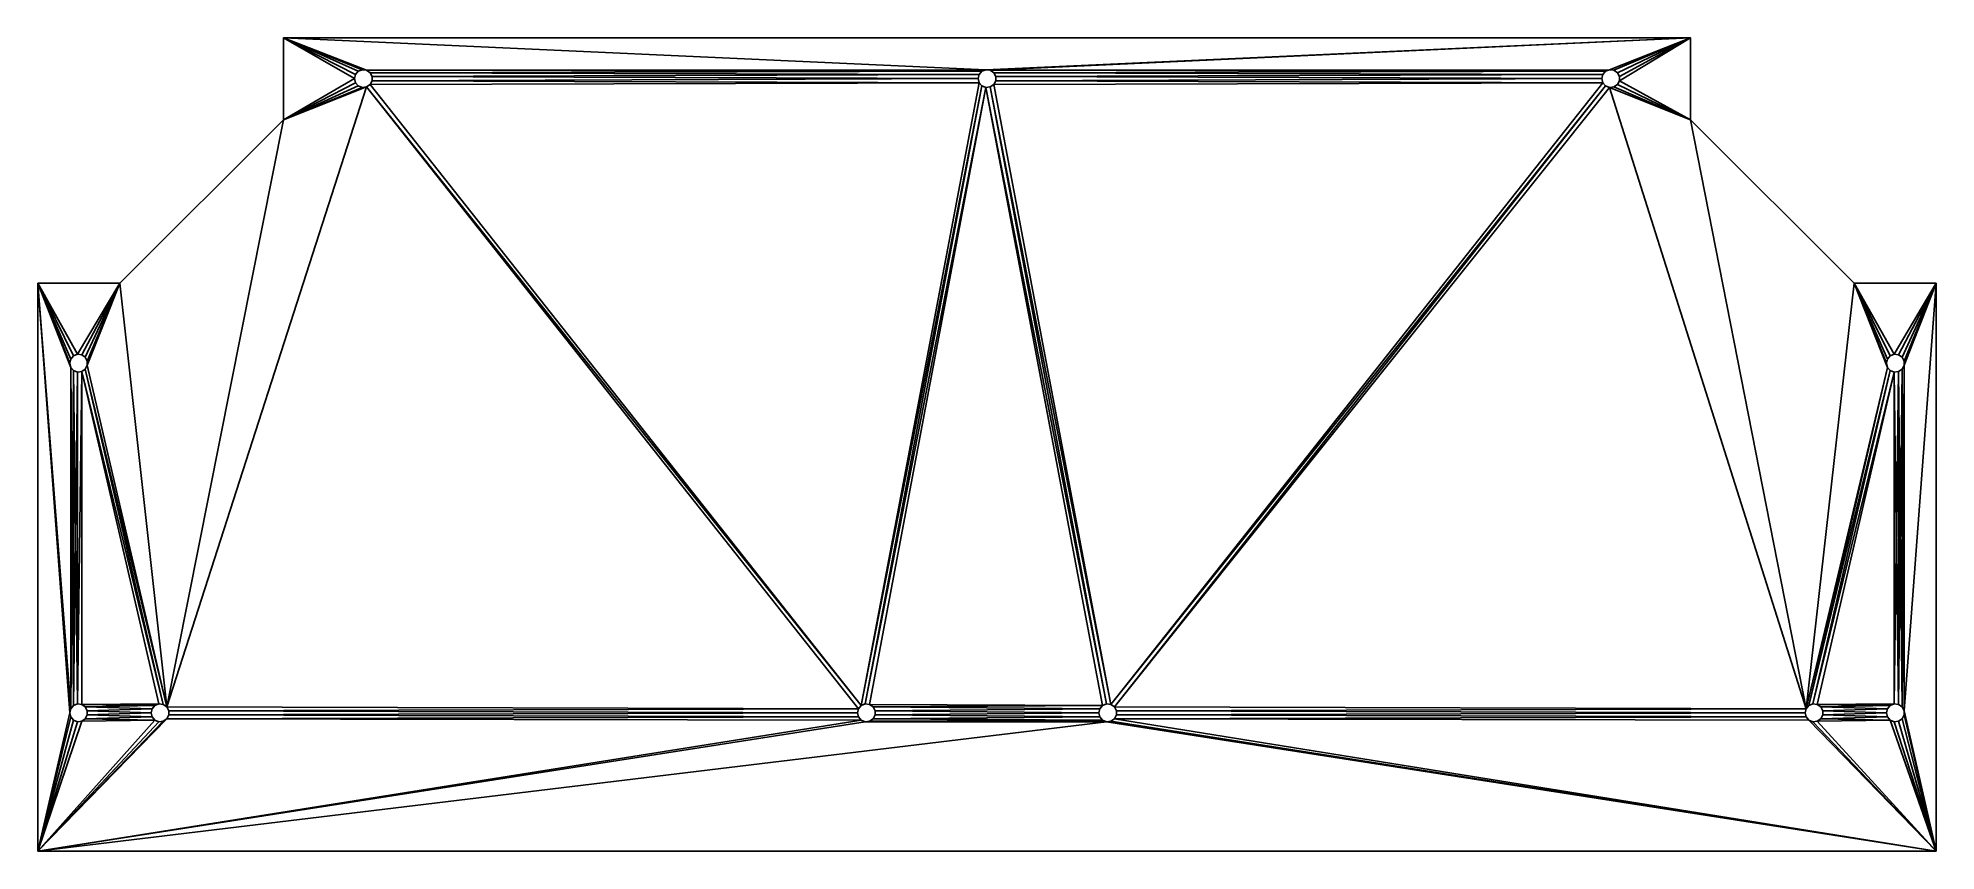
# Model space of a CAD drawing. Extents: x -350 to 350, y -150 to 150.
import ezdxf

# ---------------------------------------------------------------- set-up
doc = ezdxf.new("R2010")
doc.units = 0
doc.layers.get('0').update_dxf_attribs({"linetype": 'CONTINUOUS'})

msp = doc.modelspace()

# ---------------------------------------------------------------- linework, layer by layer
for points in [[(259.5, 150, -4), (-259.5, 150), (259.5, 150)], [(259.5, 150, -4), (-259.5, 150, -4), (-259.5, 150)], [(-259.5, 150, -4), (-259.5, 119.796997), (-259.5, 150)], [(-259.5, 150, -4), (-259.5, 119.796997, -4), (-259.5, 119.796997)], [(-233.300003, 135), (-259.5, 150), (-259.5, 119.796997)], [(-232.921997, 136.533997), (-259.5, 150), (-233.300003, 135)], [(-231.875, 137.716003), (-259.5, 150), (-232.921997, 136.533997)], [(-230.397995, 138.276001), (-259.5, 150), (-231.875, 137.716003)], [(-228.830002, 138.085999), (-259.5, 150), (-230.397995, 138.276001)], [(-0.3978, 138.276001), (-259.5, 150), (-228.830002, 138.085999)], [(259.5, 150), (-259.5, 150), (-0.3978, 138.276001)], [(-259.5, 150, -4), (-232.921997, 136.533997, -4), (-233.300003, 135, -4)], [(-259.5, 150, -4), (-233.300003, 135, -4), (-259.5, 119.796997, -4)], [(-259.5, 150, -4), (-228.830002, 138.085999, -4), (-230.397995, 138.276001, -4)], [(-259.5, 150, -4), (-0.3978, 138.276001, -4), (-228.830002, 138.085999, -4)], [(-259.5, 150, -4), (-230.397995, 138.276001, -4), (-231.875, 137.716003, -4)], [(-259.5, 150, -4), (-231.875, 137.716003, -4), (-232.921997, 136.533997, -4)], [(-259.5, 150, -4), (259.5, 150, -4), (-0.3978, 138.276001, -4)], [(259.5, 150), (-0.3978, 138.276001), (1.1702, 138.085999)], [(-0.3978, 138.276001, -4), (259.5, 150, -4), (1.1702, 138.085999, -4)], [(259.5, 150), (1.1702, 138.085999), (229.602005, 138.276001)], [(1.1702, 138.085999, -4), (259.5, 150, -4), (229.602005, 138.276001, -4)], [(259.5, 150), (229.602005, 138.276001), (231.169998, 138.085999)], [(229.602005, 138.276001, -4), (259.5, 150, -4), (231.169998, 138.085999, -4)], [(259.5, 150), (231.169998, 138.085999), (232.470001, 137.188004)], [(231.169998, 138.085999, -4), (259.5, 150, -4), (232.470001, 137.188004, -4)], [(259.5, 150), (232.470001, 137.188004), (233.203995, 135.789993)], [(232.470001, 137.188004, -4), (259.5, 150, -4), (233.203995, 135.789993, -4)], [(259.5, 150), (233.203995, 134.210007), (259.5, 119.796997)], [(259.5, 150), (233.203995, 135.789993), (233.203995, 134.210007)], [(233.203995, 134.210007, -4), (259.5, 150, -4), (259.5, 119.796997, -4)], [(233.203995, 135.789993, -4), (259.5, 150, -4), (233.203995, 134.210007, -4)], [(259.5, 119.796997, -4), (259.5, 150), (259.5, 119.796997)], [(259.5, 119.796997, -4), (259.5, 150, -4), (259.5, 150)], [(-233.300003, 135), (-259.5, 119.796997), (-232.921997, 133.466003)], [(-259.5, 119.796997, -4), (-233.300003, 135, -4), (-232.921997, 133.466003, -4)], [(-232.921997, 133.466003), (-259.5, 119.796997), (-231.875, 132.283997)], [(-259.5, 119.796997, -4), (-232.921997, 133.466003, -4), (-231.875, 132.283997, -4)], [(-233.300003, 135), (-233.300003, 135, -4), (-232.921997, 136.533997)], [(-233.300003, 135, -4), (-232.921997, 136.533997, -4), (-232.921997, 136.533997)], [(-232.921997, 133.466003), (-232.921997, 133.466003, -4), (-233.300003, 135)], [(-232.921997, 133.466003, -4), (-233.300003, 135, -4), (-233.300003, 135)], [(-232.921997, 136.533997), (-232.921997, 136.533997, -4), (-231.875, 137.716003)], [(-232.921997, 136.533997, -4), (-231.875, 137.716003, -4), (-231.875, 137.716003)], [(-231.875, 132.283997), (-231.875, 132.283997, -4), (-232.921997, 133.466003)], [(-231.875, 132.283997, -4), (-232.921997, 133.466003, -4), (-232.921997, 133.466003)], [(-231.875, 137.716003), (-231.875, 137.716003, -4), (-230.397995, 138.276001)], [(-231.875, 137.716003, -4), (-230.397995, 138.276001, -4), (-230.397995, 138.276001)], [(-230.397995, 138.276001), (-230.397995, 138.276001, -4), (-228.830002, 138.085999)], [(-230.397995, 138.276001, -4), (-228.830002, 138.085999, -4), (-228.830002, 138.085999)], [(-0.3978, 138.276001), (-228.830002, 138.085999), (-1.8746, 137.716003)], [(-228.830002, 138.085999, -4), (-0.3978, 138.276001, -4), (-1.8746, 137.716003, -4)], [(-228.830002, 138.085999), (-228.830002, 138.085999, -4), (-227.529999, 137.188004)], [(-228.830002, 138.085999, -4), (-227.529999, 137.188004, -4), (-227.529999, 137.188004)], [(-1.8746, 137.716003), (-228.830002, 138.085999), (-227.529999, 137.188004)], [(-228.830002, 138.085999, -4), (-1.8746, 137.716003, -4), (-227.529999, 137.188004, -4)], [(-1.8746, 137.716003), (-227.529999, 137.188004), (-2.922, 136.533997)], [(-227.529999, 137.188004, -4), (-1.8746, 137.716003, -4), (-2.922, 136.533997, -4)], [(-227.529999, 137.188004), (-227.529999, 137.188004, -4), (-226.796005, 135.789993)], [(-227.529999, 137.188004, -4), (-226.796005, 135.789993, -4), (-226.796005, 135.789993)], [(-2.922, 136.533997), (-227.529999, 137.188004), (-226.796005, 135.789993)], [(-227.529999, 137.188004, -4), (-2.922, 136.533997, -4), (-226.796005, 135.789993, -4)], [(-226.796005, 134.210007), (-226.796005, 134.210007, -4), (-227.529999, 132.811996)], [(-226.796005, 134.210007, -4), (-227.529999, 132.811996, -4), (-227.529999, 132.811996)], [(-2.922, 133.466003), (-226.796005, 134.210007), (-227.529999, 132.811996)], [(-226.796005, 134.210007, -4), (-2.922, 133.466003, -4), (-227.529999, 132.811996, -4)], [(-2.922, 133.466003), (-227.529999, 132.811996), (-46.374599, -96.284203)], [(-227.529999, 132.811996, -4), (-2.922, 133.466003, -4), (-46.374599, -96.284203, -4)], [(-2.922, 136.533997), (-226.796005, 135.789993), (-3.3, 135)], [(-226.796005, 135.789993, -4), (-2.922, 136.533997, -4), (-3.3, 135, -4)], [(-226.796005, 135.789993), (-226.796005, 135.789993, -4), (-226.796005, 134.210007)], [(-226.796005, 135.789993, -4), (-226.796005, 134.210007, -4), (-226.796005, 134.210007)], [(-3.3, 135), (-226.796005, 135.789993), (-226.796005, 134.210007)], [(-226.796005, 135.789993, -4), (-3.3, 135, -4), (-226.796005, 134.210007, -4)], [(-3.3, 135), (-226.796005, 134.210007), (-2.922, 133.466003)], [(-226.796005, 134.210007, -4), (-3.3, 135, -4), (-2.922, 133.466003, -4)], [(-2.922, 133.466003), (-46.374599, -96.284203), (-1.8746, 132.283997)], [(-2.922, 133.466003, -4), (-1.8746, 132.283997, -4), (-46.374599, -96.284203, -4)], [(-3.3, 135), (-3.3, 135, -4), (-2.922, 136.533997)], [(-3.3, 135, -4), (-2.922, 136.533997, -4), (-2.922, 136.533997)], [(-2.922, 133.466003), (-2.922, 133.466003, -4), (-3.3, 135)], [(-2.922, 133.466003, -4), (-3.3, 135, -4), (-3.3, 135)], [(-2.922, 136.533997), (-2.922, 136.533997, -4), (-1.8746, 137.716003)], [(-2.922, 136.533997, -4), (-1.8746, 137.716003, -4), (-1.8746, 137.716003)], [(-1.8746, 132.283997), (-1.8746, 132.283997, -4), (-2.922, 133.466003)], [(-1.8746, 132.283997, -4), (-2.922, 133.466003, -4), (-2.922, 133.466003)], [(-1.8746, 137.716003), (-1.8746, 137.716003, -4), (-0.3978, 138.276001)], [(-1.8746, 137.716003, -4), (-0.3978, 138.276001, -4), (-0.3978, 138.276001)], [(-0.3978, 138.276001), (-0.3978, 138.276001, -4), (1.1702, 138.085999)], [(-0.3978, 138.276001, -4), (1.1702, 138.085999, -4), (1.1702, 138.085999)], [(229.602005, 138.276001), (1.1702, 138.085999), (228.125, 137.716003)], [(1.1702, 138.085999, -4), (229.602005, 138.276001, -4), (228.125, 137.716003, -4)], [(1.1702, 138.085999), (1.1702, 138.085999, -4), (2.4701, 137.188004)], [(1.1702, 138.085999, -4), (2.4701, 137.188004, -4), (2.4701, 137.188004)], [(228.125, 137.716003), (1.1702, 138.085999), (2.4701, 137.188004)], [(1.1702, 138.085999, -4), (228.125, 137.716003, -4), (2.4701, 137.188004, -4)], [(228.125, 137.716003), (2.4701, 137.188004), (227.078003, 136.533997)], [(2.4701, 137.188004, -4), (228.125, 137.716003, -4), (227.078003, 136.533997, -4)], [(2.4701, 137.188004), (2.4701, 137.188004, -4), (3.2041, 135.789993)], [(2.4701, 137.188004, -4), (3.2041, 135.789993, -4), (3.2041, 135.789993)], [(227.078003, 136.533997), (2.4701, 137.188004), (3.2041, 135.789993)], [(2.4701, 137.188004, -4), (227.078003, 136.533997, -4), (3.2041, 135.789993, -4)], [(3.2041, 134.210007), (3.2041, 134.210007, -4), (2.4701, 132.811996)], [(3.2041, 134.210007, -4), (2.4701, 132.811996, -4), (2.4701, 132.811996)], [(227.078003, 133.466003), (3.2041, 134.210007), (2.4701, 132.811996)], [(3.2041, 134.210007, -4), (227.078003, 133.466003, -4), (2.4701, 132.811996, -4)], [(227.078003, 133.466003), (2.4701, 132.811996), (45.6702, -95.914398)], [(2.4701, 132.811996, -4), (227.078003, 133.466003, -4), (45.6702, -95.914398, -4)], [(227.078003, 136.533997), (3.2041, 135.789993), (226.699997, 135)], [(3.2041, 135.789993, -4), (227.078003, 136.533997, -4), (226.699997, 135, -4)], [(3.2041, 135.789993), (3.2041, 135.789993, -4), (3.2041, 134.210007)], [(3.2041, 135.789993, -4), (3.2041, 134.210007, -4), (3.2041, 134.210007)], [(226.699997, 135), (3.2041, 135.789993), (3.2041, 134.210007)], [(3.2041, 135.789993, -4), (226.699997, 135, -4), (3.2041, 134.210007, -4)], [(226.699997, 135), (3.2041, 134.210007), (227.078003, 133.466003)], [(3.2041, 134.210007, -4), (226.699997, 135, -4), (227.078003, 133.466003, -4)], [(227.078003, 133.466003), (45.6702, -95.914398), (228.125, 132.283997)], [(227.078003, 133.466003, -4), (228.125, 132.283997, -4), (45.6702, -95.914398, -4)], [(226.699997, 135), (226.699997, 135, -4), (227.078003, 136.533997)], [(226.699997, 135, -4), (227.078003, 136.533997, -4), (227.078003, 136.533997)], [(227.078003, 133.466003), (227.078003, 133.466003, -4), (226.699997, 135)], [(227.078003, 133.466003, -4), (226.699997, 135, -4), (226.699997, 135)], [(227.078003, 136.533997), (227.078003, 136.533997, -4), (228.125, 137.716003)], [(227.078003, 136.533997, -4), (228.125, 137.716003, -4), (228.125, 137.716003)], [(228.125, 132.283997), (228.125, 132.283997, -4), (227.078003, 133.466003)], [(228.125, 132.283997, -4), (227.078003, 133.466003, -4), (227.078003, 133.466003)], [(228.125, 137.716003), (228.125, 137.716003, -4), (229.602005, 138.276001)], [(228.125, 137.716003, -4), (229.602005, 138.276001, -4), (229.602005, 138.276001)], [(229.602005, 138.276001), (229.602005, 138.276001, -4), (231.169998, 138.085999)], [(229.602005, 138.276001, -4), (231.169998, 138.085999, -4), (231.169998, 138.085999)], [(231.169998, 138.085999), (231.169998, 138.085999, -4), (232.470001, 137.188004)], [(231.169998, 138.085999, -4), (232.470001, 137.188004, -4), (232.470001, 137.188004)], [(232.470001, 137.188004), (232.470001, 137.188004, -4), (233.203995, 135.789993)], [(232.470001, 137.188004, -4), (233.203995, 135.789993, -4), (233.203995, 135.789993)], [(233.203995, 134.210007), (233.203995, 134.210007, -4), (232.470001, 132.811996)], [(233.203995, 134.210007, -4), (232.470001, 132.811996, -4), (232.470001, 132.811996)], [(259.5, 119.796997), (233.203995, 134.210007), (232.470001, 132.811996)], [(233.203995, 134.210007, -4), (259.5, 119.796997, -4), (232.470001, 132.811996, -4)], [(233.203995, 135.789993), (233.203995, 135.789993, -4), (233.203995, 134.210007)], [(233.203995, 135.789993, -4), (233.203995, 134.210007, -4), (233.203995, 134.210007)], [(-228.830002, 131.914001), (-302.529999, -96.811699), (-47.422001, -97.4664)], [(-228.830002, 131.914001), (-259.5, 119.796997), (-302.529999, -96.811699)], [(-228.830002, 131.914001, -4), (-47.422001, -97.4664, -4), (-302.529999, -96.811699, -4)], [(-259.5, 119.796997, -4), (-228.830002, 131.914001, -4), (-302.529999, -96.811699, -4)], [(-230.397995, 131.723999), (-231.875, 132.283997), (-259.5, 119.796997)], [(-259.5, 119.796997, -4), (-231.875, 132.283997, -4), (-230.397995, 131.723999, -4)], [(-228.830002, 131.914001), (-230.397995, 131.723999), (-259.5, 119.796997)], [(-259.5, 119.796997, -4), (-230.397995, 131.723999, -4), (-228.830002, 131.914001, -4)], [(-230.397995, 131.723999), (-231.875, 132.283997, -4), (-231.875, 132.283997)], [(-230.397995, 131.723999, -4), (-231.875, 132.283997, -4), (-230.397995, 131.723999)], [(-228.830002, 131.914001), (-228.830002, 131.914001, -4), (-230.397995, 131.723999)], [(-228.830002, 131.914001, -4), (-230.397995, 131.723999, -4), (-230.397995, 131.723999)], [(-227.529999, 132.811996), (-227.529999, 132.811996, -4), (-228.830002, 131.914001)], [(-227.529999, 132.811996, -4), (-228.830002, 131.914001, -4), (-228.830002, 131.914001)], [(-227.529999, 132.811996), (-228.830002, 131.914001), (-46.374599, -96.284203)], [(-228.830002, 131.914001, -4), (-227.529999, 132.811996, -4), (-46.374599, -96.284203, -4)], [(-228.830002, 131.914001), (-47.422001, -97.4664), (-46.374599, -96.284203)], [(-228.830002, 131.914001, -4), (-46.374599, -96.284203, -4), (-47.422001, -97.4664, -4)], [(-1.8746, 132.283997), (-46.374599, -96.284203), (-44.8978, -95.724098)], [(-1.8746, 132.283997, -4), (-44.8978, -95.724098, -4), (-46.374599, -96.284203, -4)], [(-0.3978, 131.723999), (-1.8746, 132.283997), (-44.8978, -95.724098)], [(-1.8746, 132.283997, -4), (-0.3978, 131.723999, -4), (-44.8978, -95.724098, -4)], [(-0.3978, 131.723999), (-44.8978, -95.724098), (-43.3298, -95.914398)], [(-0.3978, 131.723999, -4), (-43.3298, -95.914398, -4), (-44.8978, -95.724098, -4)], [(-0.3978, 131.723999), (-43.3298, -95.914398), (42.625401, -96.284203)], [(-0.3978, 131.723999, -4), (42.625401, -96.284203, -4), (-43.3298, -95.914398, -4)], [(-0.3978, 131.723999), (-1.8746, 132.283997, -4), (-1.8746, 132.283997)], [(-0.3978, 131.723999, -4), (-1.8746, 132.283997, -4), (-0.3978, 131.723999)], [(1.1702, 131.914001), (1.1702, 131.914001, -4), (-0.3978, 131.723999)], [(1.1702, 131.914001, -4), (-0.3978, 131.723999, -4), (-0.3978, 131.723999)], [(1.1702, 131.914001), (-0.3978, 131.723999), (44.1022, -95.724098)], [(-0.3978, 131.723999, -4), (1.1702, 131.914001, -4), (44.1022, -95.724098, -4)], [(-0.3978, 131.723999), (42.625401, -96.284203), (44.1022, -95.724098)], [(-0.3978, 131.723999, -4), (44.1022, -95.724098, -4), (42.625401, -96.284203, -4)], [(2.4701, 132.811996), (2.4701, 132.811996, -4), (1.1702, 131.914001)], [(2.4701, 132.811996, -4), (1.1702, 131.914001, -4), (1.1702, 131.914001)], [(2.4701, 132.811996), (1.1702, 131.914001), (45.6702, -95.914398)], [(1.1702, 131.914001, -4), (2.4701, 132.811996, -4), (45.6702, -95.914398, -4)], [(1.1702, 131.914001), (44.1022, -95.724098), (45.6702, -95.914398)], [(1.1702, 131.914001, -4), (45.6702, -95.914398, -4), (44.1022, -95.724098, -4)], [(228.125, 132.283997), (45.6702, -95.914398), (46.9701, -96.811699)], [(228.125, 132.283997, -4), (46.9701, -96.811699, -4), (45.6702, -95.914398, -4)], [(229.602005, 131.723999), (228.125, 132.283997), (46.9701, -96.811699)], [(228.125, 132.283997, -4), (229.602005, 131.723999, -4), (46.9701, -96.811699, -4)], [(229.602005, 131.723999), (46.9701, -96.811699), (302.078003, -97.4664)], [(229.602005, 131.723999, -4), (302.078003, -97.4664, -4), (46.9701, -96.811699, -4)], [(229.602005, 131.723999), (228.125, 132.283997, -4), (228.125, 132.283997)], [(229.602005, 131.723999, -4), (228.125, 132.283997, -4), (229.602005, 131.723999)], [(231.169998, 131.914001), (231.169998, 131.914001, -4), (229.602005, 131.723999)], [(231.169998, 131.914001, -4), (229.602005, 131.723999, -4), (229.602005, 131.723999)], [(259.5, 119.796997), (231.169998, 131.914001), (229.602005, 131.723999)], [(229.602005, 131.723999, -4), (231.169998, 131.914001, -4), (259.5, 119.796997, -4)], [(259.5, 119.796997), (229.602005, 131.723999), (302.078003, -97.4664)], [(229.602005, 131.723999, -4), (259.5, 119.796997, -4), (302.078003, -97.4664, -4)], [(232.470001, 132.811996), (232.470001, 132.811996, -4), (231.169998, 131.914001)], [(232.470001, 132.811996, -4), (231.169998, 131.914001, -4), (231.169998, 131.914001)], [(259.5, 119.796997), (232.470001, 132.811996), (231.169998, 131.914001)], [(231.169998, 131.914001, -4), (232.470001, 132.811996, -4), (259.5, 119.796997, -4)], [(-259.5, 119.796997), (-319.796997, 59.5, -4), (-319.796997, 59.5)], [(-259.5, 119.796997, -4), (-319.796997, 59.5, -4), (-259.5, 119.796997)], [(-259.5, 119.796997), (-319.796997, 59.5), (-302.529999, -96.811699)], [(-319.796997, 59.5, -4), (-259.5, 119.796997, -4), (-302.529999, -96.811699, -4)], [(319.796997, 59.5, -4), (259.5, 119.796997), (319.796997, 59.5)], [(319.796997, 59.5, -4), (259.5, 119.796997, -4), (259.5, 119.796997)], [(319.796997, 59.5), (259.5, 119.796997), (302.078003, -97.4664)], [(259.5, 119.796997, -4), (319.796997, 59.5, -4), (302.078003, -97.4664, -4)], [(-319.796997, 59.5, -4), (-350, 59.5), (-319.796997, 59.5)], [(-319.796997, 59.5, -4), (-350, 59.5, -4), (-350, 59.5)], [(-350, 59.5, -4), (-350, -150), (-350, 59.5)], [(-350, 59.5, -4), (-350, -150, -4), (-350, -150)], [(-350, 59.5), (-337.921997, -97.4664), (-337.921997, 28.4664)], [(-350, 59.5), (-350, -150), (-338.299988, -99)], [(-350, 59.5), (-338.299988, 30), (-337.921997, 31.5336)], [(-350, 59.5), (-337.921997, 31.5336), (-336.875, 32.715801)], [(-350, 59.5), (-336.875, 32.715801), (-335.39801, 33.275902)], [(-350, 59.5), (-337.921997, 28.4664), (-338.299988, 30)], [(-350, 59.5), (-338.299988, -99), (-337.921997, -97.4664)], [(-319.796997, 59.5), (-350, 59.5), (-335.39801, 33.275902)], [(-350, 59.5, -4), (-337.921997, 28.4664, -4), (-337.921997, -97.4664, -4)], [(-350, 59.5, -4), (-319.796997, 59.5, -4), (-335.39801, 33.275902, -4)], [(-350, 59.5, -4), (-338.299988, 30, -4), (-337.921997, 28.4664, -4)], [(-350, 59.5, -4), (-335.39801, 33.275902, -4), (-336.875, 32.715801, -4)], [(-350, 59.5, -4), (-336.875, 32.715801, -4), (-337.921997, 31.5336, -4)], [(-350, 59.5, -4), (-337.921997, 31.5336, -4), (-338.299988, 30, -4)], [(-350, 59.5, -4), (-338.299988, -99, -4), (-350, -150, -4)], [(-350, 59.5, -4), (-337.921997, -97.4664, -4), (-338.299988, -99, -4)], [(-319.796997, 59.5), (-335.39801, 33.275902), (-333.829987, 33.085602)], [(-319.796997, 59.5, -4), (-333.829987, 33.085602, -4), (-335.39801, 33.275902, -4)], [(-319.796997, 59.5), (-333.829987, 33.085602), (-332.529999, 32.188301)], [(-319.796997, 59.5, -4), (-332.529999, 32.188301, -4), (-333.829987, 33.085602, -4)], [(-319.796997, 59.5), (-332.529999, 32.188301), (-331.79599, 30.7897)], [(-319.796997, 59.5, -4), (-331.79599, 30.7897, -4), (-332.529999, 32.188301, -4)], [(-319.796997, 59.5), (-331.79599, 29.2103), (-302.529999, -96.811699)], [(-319.796997, 59.5), (-331.79599, 30.7897), (-331.79599, 29.2103)], [(-319.796997, 59.5, -4), (-302.529999, -96.811699, -4), (-331.79599, 29.2103, -4)], [(-319.796997, 59.5, -4), (-331.79599, 29.2103, -4), (-331.79599, 30.7897, -4)], [(319.796997, 59.5), (302.078003, -97.4664), (332.078003, 28.4664)], [(319.796997, 59.5, -4), (332.078003, 28.4664, -4), (302.078003, -97.4664, -4)], [(350, 59.5, -4), (319.796997, 59.5), (350, 59.5)], [(350, 59.5, -4), (319.796997, 59.5, -4), (319.796997, 59.5)], [(319.796997, 59.5), (331.700012, 30), (332.078003, 31.5336)], [(319.796997, 59.5), (332.078003, 31.5336), (333.125, 32.715801)], [(319.796997, 59.5), (333.125, 32.715801), (334.60199, 33.275902)], [(319.796997, 59.5), (332.078003, 28.4664), (331.700012, 30)], [(350, 59.5), (319.796997, 59.5), (334.60199, 33.275902)], [(319.796997, 59.5, -4), (350, 59.5, -4), (334.60199, 33.275902, -4)], [(319.796997, 59.5, -4), (331.700012, 30, -4), (332.078003, 28.4664, -4)], [(319.796997, 59.5, -4), (334.60199, 33.275902, -4), (333.125, 32.715801, -4)], [(319.796997, 59.5, -4), (333.125, 32.715801, -4), (332.078003, 31.5336, -4)], [(319.796997, 59.5, -4), (332.078003, 31.5336, -4), (331.700012, 30, -4)], [(350, 59.5), (334.60199, 33.275902), (336.170013, 33.085602)], [(350, 59.5, -4), (336.170013, 33.085602, -4), (334.60199, 33.275902, -4)], [(350, 59.5), (336.170013, 33.085602), (337.470001, 32.188301)], [(350, 59.5, -4), (337.470001, 32.188301, -4), (336.170013, 33.085602, -4)], [(350, 59.5), (337.470001, 32.188301), (338.20401, 30.7897)], [(350, 59.5, -4), (338.20401, 30.7897, -4), (337.470001, 32.188301, -4)], [(350, 59.5), (338.20401, 29.2103), (338.20401, -98.210297)], [(350, 59.5), (338.20401, 30.7897), (338.20401, 29.2103)], [(350, 59.5), (338.20401, -98.210297), (350, -150)], [(350, 59.5, -4), (338.20401, -98.210297, -4), (338.20401, 29.2103, -4)], [(350, 59.5, -4), (338.20401, 29.2103, -4), (338.20401, 30.7897, -4)], [(350, 59.5, -4), (350, -150, -4), (338.20401, -98.210297, -4)], [(350, -150, -4), (350, 59.5), (350, -150)], [(350, -150, -4), (350, 59.5, -4), (350, 59.5)], [(-338.299988, 30), (-338.299988, 30, -4), (-337.921997, 31.5336)], [(-338.299988, 30, -4), (-337.921997, 31.5336, -4), (-337.921997, 31.5336)], [(-337.921997, 28.4664), (-337.921997, 28.4664, -4), (-338.299988, 30)], [(-337.921997, 28.4664, -4), (-338.299988, 30, -4), (-338.299988, 30)], [(-337.921997, 31.5336), (-337.921997, 31.5336, -4), (-336.875, 32.715801)], [(-337.921997, 31.5336, -4), (-336.875, 32.715801, -4), (-336.875, 32.715801)], [(-336.875, 27.284201), (-336.875, 27.284201, -4), (-337.921997, 28.4664)], [(-336.875, 27.284201, -4), (-337.921997, 28.4664, -4), (-337.921997, 28.4664)], [(-337.921997, 28.4664), (-336.875, -96.284203), (-336.875, 27.284201)], [(-337.921997, 28.4664), (-337.921997, -97.4664), (-336.875, -96.284203)], [(-337.921997, 28.4664, -4), (-336.875, 27.284201, -4), (-337.921997, -97.4664, -4)], [(-336.875, 32.715801), (-336.875, 32.715801, -4), (-335.39801, 33.275902)], [(-336.875, 32.715801, -4), (-335.39801, 33.275902, -4), (-335.39801, 33.275902)], [(-335.39801, 33.275902), (-335.39801, 33.275902, -4), (-333.829987, 33.085602)], [(-335.39801, 33.275902, -4), (-333.829987, 33.085602, -4), (-333.829987, 33.085602)], [(-333.829987, 33.085602), (-333.829987, 33.085602, -4), (-332.529999, 32.188301)], [(-333.829987, 33.085602, -4), (-332.529999, 32.188301, -4), (-332.529999, 32.188301)], [(-332.529999, 32.188301), (-332.529999, 32.188301, -4), (-331.79599, 30.7897)], [(-332.529999, 32.188301, -4), (-331.79599, 30.7897, -4), (-331.79599, 30.7897)], [(-331.79599, 29.2103), (-331.79599, 29.2103, -4), (-332.529999, 27.811701)], [(-331.79599, 29.2103, -4), (-332.529999, 27.811701, -4), (-332.529999, 27.811701)], [(-331.79599, 29.2103), (-332.529999, 27.811701), (-302.529999, -96.811699)], [(-331.79599, 29.2103, -4), (-302.529999, -96.811699, -4), (-332.529999, 27.811701, -4)], [(-331.79599, 30.7897), (-331.79599, 30.7897, -4), (-331.79599, 29.2103)], [(-331.79599, 30.7897, -4), (-331.79599, 29.2103, -4), (-331.79599, 29.2103)], [(332.078003, 28.4664), (302.078003, -97.4664), (303.125, -96.284203)], [(332.078003, 28.4664, -4), (303.125, -96.284203, -4), (302.078003, -97.4664, -4)], [(332.078003, 28.4664), (303.125, -96.284203), (333.125, 27.284201)], [(332.078003, 28.4664, -4), (333.125, 27.284201, -4), (303.125, -96.284203, -4)], [(331.700012, 30), (331.700012, 30, -4), (332.078003, 31.5336)], [(331.700012, 30, -4), (332.078003, 31.5336, -4), (332.078003, 31.5336)], [(332.078003, 28.4664), (332.078003, 28.4664, -4), (331.700012, 30)], [(332.078003, 28.4664, -4), (331.700012, 30, -4), (331.700012, 30)], [(332.078003, 31.5336), (332.078003, 31.5336, -4), (333.125, 32.715801)], [(332.078003, 31.5336, -4), (333.125, 32.715801, -4), (333.125, 32.715801)], [(333.125, 27.284201), (333.125, 27.284201, -4), (332.078003, 28.4664)], [(333.125, 27.284201, -4), (332.078003, 28.4664, -4), (332.078003, 28.4664)], [(333.125, 32.715801), (333.125, 32.715801, -4), (334.60199, 33.275902)], [(333.125, 32.715801, -4), (334.60199, 33.275902, -4), (334.60199, 33.275902)], [(334.60199, 33.275902), (334.60199, 33.275902, -4), (336.170013, 33.085602)], [(334.60199, 33.275902, -4), (336.170013, 33.085602, -4), (336.170013, 33.085602)], [(336.170013, 33.085602), (336.170013, 33.085602, -4), (337.470001, 32.188301)], [(336.170013, 33.085602, -4), (337.470001, 32.188301, -4), (337.470001, 32.188301)], [(337.470001, 32.188301), (337.470001, 32.188301, -4), (338.20401, 30.7897)], [(337.470001, 32.188301, -4), (338.20401, 30.7897, -4), (338.20401, 30.7897)], [(338.20401, 29.2103), (338.20401, 29.2103, -4), (337.470001, 27.811701)], [(338.20401, 29.2103, -4), (337.470001, 27.811701, -4), (337.470001, 27.811701)], [(338.20401, 29.2103), (337.470001, 27.811701), (338.20401, -98.210297)], [(338.20401, 29.2103, -4), (338.20401, -98.210297, -4), (337.470001, -96.811699, -4)], [(338.20401, 29.2103, -4), (337.470001, -96.811699, -4), (337.470001, 27.811701, -4)], [(338.20401, 30.7897), (338.20401, 30.7897, -4), (338.20401, 29.2103)], [(338.20401, 30.7897, -4), (338.20401, 29.2103, -4), (338.20401, 29.2103)], [(-336.875, 27.284201, -4), (-336.875, -96.284203, -4), (-337.921997, -97.4664, -4)], [(-335.39801, 26.7241), (-336.875, 27.284201, -4), (-336.875, 27.284201)], [(-335.39801, 26.7241, -4), (-336.875, 27.284201, -4), (-335.39801, 26.7241)], [(-335.39801, 26.7241), (-336.875, 27.284201), (-336.875, -96.284203)], [(-336.875, 27.284201, -4), (-335.39801, 26.7241, -4), (-335.39801, -95.724098, -4)], [(-336.875, 27.284201, -4), (-335.39801, -95.724098, -4), (-336.875, -96.284203, -4)], [(-335.39801, 26.7241), (-336.875, -96.284203), (-335.39801, -95.724098)], [(-333.829987, 26.9144), (-333.829987, 26.9144, -4), (-335.39801, 26.7241)], [(-333.829987, 26.9144, -4), (-335.39801, 26.7241, -4), (-335.39801, 26.7241)], [(-333.829987, 26.9144), (-335.39801, 26.7241), (-335.39801, -95.724098)], [(-333.829987, 26.9144), (-335.39801, -95.724098), (-333.829987, -95.914398)], [(-333.829987, 26.9144, -4), (-333.829987, -95.914398, -4), (-335.39801, -95.724098, -4)], [(-335.39801, 26.7241, -4), (-333.829987, 26.9144, -4), (-335.39801, -95.724098, -4)], [(-332.529999, 27.811701), (-332.529999, 27.811701, -4), (-333.829987, 26.9144)], [(-332.529999, 27.811701, -4), (-333.829987, 26.9144, -4), (-333.829987, 26.9144)], [(-332.529999, 27.811701), (-333.829987, 26.9144), (-303.829987, -95.914398)], [(-333.829987, 26.9144, -4), (-332.529999, 27.811701, -4), (-303.829987, -95.914398, -4)], [(-333.829987, 26.9144), (-333.829987, -95.914398), (-305.39801, -95.724098)], [(-333.829987, 26.9144), (-305.39801, -95.724098), (-303.829987, -95.914398)], [(-333.829987, 26.9144, -4), (-303.829987, -95.914398, -4), (-305.39801, -95.724098, -4)], [(-333.829987, 26.9144, -4), (-305.39801, -95.724098, -4), (-333.829987, -95.914398, -4)], [(-332.529999, 27.811701), (-303.829987, -95.914398), (-302.529999, -96.811699)], [(-332.529999, 27.811701, -4), (-302.529999, -96.811699, -4), (-303.829987, -95.914398, -4)], [(333.125, 27.284201), (303.125, -96.284203), (304.60199, -95.724098)], [(333.125, 27.284201, -4), (304.60199, -95.724098, -4), (303.125, -96.284203, -4)], [(334.60199, 26.7241), (333.125, 27.284201), (304.60199, -95.724098)], [(333.125, 27.284201, -4), (334.60199, 26.7241, -4), (304.60199, -95.724098, -4)], [(334.60199, 26.7241), (304.60199, -95.724098), (306.170013, -95.914398)], [(334.60199, 26.7241, -4), (306.170013, -95.914398, -4), (304.60199, -95.724098, -4)], [(334.60199, 26.7241), (306.170013, -95.914398), (334.60199, -95.724098)], [(334.60199, 26.7241, -4), (334.60199, -95.724098, -4), (306.170013, -95.914398, -4)], [(334.60199, 26.7241), (333.125, 27.284201, -4), (333.125, 27.284201)], [(334.60199, 26.7241, -4), (333.125, 27.284201, -4), (334.60199, 26.7241)], [(336.170013, 26.9144), (336.170013, 26.9144, -4), (334.60199, 26.7241)], [(336.170013, 26.9144, -4), (334.60199, 26.7241, -4), (334.60199, 26.7241)], [(336.170013, 26.9144), (334.60199, 26.7241), (334.60199, -95.724098)], [(336.170013, 26.9144), (334.60199, -95.724098), (336.170013, -95.914398)], [(334.60199, 26.7241, -4), (336.170013, 26.9144, -4), (336.170013, -95.914398, -4)], [(334.60199, 26.7241, -4), (336.170013, -95.914398, -4), (334.60199, -95.724098, -4)], [(337.470001, 27.811701), (337.470001, 27.811701, -4), (336.170013, 26.9144)], [(337.470001, 27.811701, -4), (336.170013, 26.9144, -4), (336.170013, 26.9144)], [(337.470001, 27.811701), (336.170013, -95.914398), (337.470001, -96.811699)], [(337.470001, 27.811701), (336.170013, 26.9144), (336.170013, -95.914398)], [(336.170013, 26.9144, -4), (337.470001, 27.811701, -4), (337.470001, -96.811699, -4)], [(336.170013, 26.9144, -4), (337.470001, -96.811699, -4), (336.170013, -95.914398, -4)], [(337.470001, 27.811701), (337.470001, -96.811699), (338.20401, -98.210297)], [(-338.299988, -99), (-338.299988, -99, -4), (-337.921997, -97.4664)], [(-338.299988, -99, -4), (-337.921997, -97.4664, -4), (-337.921997, -97.4664)], [(-337.921997, -97.4664), (-337.921997, -97.4664, -4), (-336.875, -96.284203)], [(-337.921997, -97.4664, -4), (-336.875, -96.284203, -4), (-336.875, -96.284203)], [(-336.875, -96.284203), (-336.875, -96.284203, -4), (-335.39801, -95.724098)], [(-336.875, -96.284203, -4), (-335.39801, -95.724098, -4), (-335.39801, -95.724098)], [(-335.39801, -95.724098), (-335.39801, -95.724098, -4), (-333.829987, -95.914398)], [(-335.39801, -95.724098, -4), (-333.829987, -95.914398, -4), (-333.829987, -95.914398)], [(-305.39801, -95.724098), (-333.829987, -95.914398), (-306.875, -96.284203)], [(-333.829987, -95.914398, -4), (-305.39801, -95.724098, -4), (-306.875, -96.284203, -4)], [(-333.829987, -95.914398), (-333.829987, -95.914398, -4), (-332.529999, -96.811699)], [(-333.829987, -95.914398, -4), (-332.529999, -96.811699, -4), (-332.529999, -96.811699)], [(-306.875, -96.284203), (-333.829987, -95.914398), (-332.529999, -96.811699)], [(-333.829987, -95.914398, -4), (-306.875, -96.284203, -4), (-332.529999, -96.811699, -4)], [(-306.875, -96.284203), (-332.529999, -96.811699), (-307.921997, -97.4664)], [(-332.529999, -96.811699, -4), (-306.875, -96.284203, -4), (-307.921997, -97.4664, -4)], [(-332.529999, -96.811699), (-332.529999, -96.811699, -4), (-331.79599, -98.210297)], [(-332.529999, -96.811699, -4), (-331.79599, -98.210297, -4), (-331.79599, -98.210297)], [(-307.921997, -97.4664), (-332.529999, -96.811699), (-331.79599, -98.210297)], [(-332.529999, -96.811699, -4), (-307.921997, -97.4664, -4), (-331.79599, -98.210297, -4)], [(-307.921997, -97.4664), (-331.79599, -98.210297), (-308.299988, -99)], [(-331.79599, -98.210297, -4), (-307.921997, -97.4664, -4), (-308.299988, -99, -4)], [(-308.299988, -99), (-308.299988, -99, -4), (-307.921997, -97.4664)], [(-308.299988, -99, -4), (-307.921997, -97.4664, -4), (-307.921997, -97.4664)], [(-307.921997, -97.4664), (-307.921997, -97.4664, -4), (-306.875, -96.284203)], [(-307.921997, -97.4664, -4), (-306.875, -96.284203, -4), (-306.875, -96.284203)], [(-306.875, -96.284203), (-306.875, -96.284203, -4), (-305.39801, -95.724098)], [(-306.875, -96.284203, -4), (-305.39801, -95.724098, -4), (-305.39801, -95.724098)], [(-305.39801, -95.724098), (-305.39801, -95.724098, -4), (-303.829987, -95.914398)], [(-305.39801, -95.724098, -4), (-303.829987, -95.914398, -4), (-303.829987, -95.914398)], [(-303.829987, -95.914398), (-303.829987, -95.914398, -4), (-302.529999, -96.811699)], [(-303.829987, -95.914398, -4), (-302.529999, -96.811699, -4), (-302.529999, -96.811699)], [(-302.529999, -96.811699), (-302.529999, -96.811699, -4), (-301.79599, -98.210297)], [(-302.529999, -96.811699, -4), (-301.79599, -98.210297, -4), (-301.79599, -98.210297)], [(-47.422001, -97.4664), (-302.529999, -96.811699), (-301.79599, -98.210297)], [(-302.529999, -96.811699, -4), (-47.422001, -97.4664, -4), (-301.79599, -98.210297, -4)], [(-47.422001, -97.4664), (-301.79599, -98.210297), (-47.799999, -99)], [(-301.79599, -98.210297, -4), (-47.422001, -97.4664, -4), (-47.799999, -99, -4)], [(-47.799999, -99), (-47.799999, -99, -4), (-47.422001, -97.4664)], [(-47.799999, -99, -4), (-47.422001, -97.4664, -4), (-47.422001, -97.4664)], [(-47.422001, -97.4664), (-47.422001, -97.4664, -4), (-46.374599, -96.284203)], [(-47.422001, -97.4664, -4), (-46.374599, -96.284203, -4), (-46.374599, -96.284203)], [(-46.374599, -96.284203), (-46.374599, -96.284203, -4), (-44.8978, -95.724098)], [(-46.374599, -96.284203, -4), (-44.8978, -95.724098, -4), (-44.8978, -95.724098)], [(-44.8978, -95.724098), (-44.8978, -95.724098, -4), (-43.3298, -95.914398)], [(-44.8978, -95.724098, -4), (-43.3298, -95.914398, -4), (-43.3298, -95.914398)], [(-43.3298, -95.914398), (-43.3298, -95.914398, -4), (-42.0299, -96.811699)], [(-43.3298, -95.914398, -4), (-42.0299, -96.811699, -4), (-42.0299, -96.811699)], [(42.625401, -96.284203), (-43.3298, -95.914398), (-42.0299, -96.811699)], [(-43.3298, -95.914398, -4), (42.625401, -96.284203, -4), (-42.0299, -96.811699, -4)], [(42.625401, -96.284203), (-42.0299, -96.811699), (41.577999, -97.4664)], [(-42.0299, -96.811699, -4), (42.625401, -96.284203, -4), (41.577999, -97.4664, -4)], [(-42.0299, -96.811699), (-42.0299, -96.811699, -4), (-41.295898, -98.210297)], [(-42.0299, -96.811699, -4), (-41.295898, -98.210297, -4), (-41.295898, -98.210297)], [(41.577999, -97.4664), (-42.0299, -96.811699), (-41.295898, -98.210297)], [(-42.0299, -96.811699, -4), (41.577999, -97.4664, -4), (-41.295898, -98.210297, -4)], [(41.577999, -97.4664), (-41.295898, -98.210297), (41.200001, -99)], [(-41.295898, -98.210297, -4), (41.577999, -97.4664, -4), (41.200001, -99, -4)], [(41.200001, -99), (41.200001, -99, -4), (41.577999, -97.4664)], [(41.200001, -99, -4), (41.577999, -97.4664, -4), (41.577999, -97.4664)], [(41.577999, -97.4664), (41.577999, -97.4664, -4), (42.625401, -96.284203)], [(41.577999, -97.4664, -4), (42.625401, -96.284203, -4), (42.625401, -96.284203)], [(42.625401, -96.284203), (42.625401, -96.284203, -4), (44.1022, -95.724098)], [(42.625401, -96.284203, -4), (44.1022, -95.724098, -4), (44.1022, -95.724098)], [(44.1022, -95.724098), (44.1022, -95.724098, -4), (45.6702, -95.914398)], [(44.1022, -95.724098, -4), (45.6702, -95.914398, -4), (45.6702, -95.914398)], [(45.6702, -95.914398), (45.6702, -95.914398, -4), (46.9701, -96.811699)], [(45.6702, -95.914398, -4), (46.9701, -96.811699, -4), (46.9701, -96.811699)], [(46.9701, -96.811699), (46.9701, -96.811699, -4), (47.704102, -98.210297)], [(46.9701, -96.811699, -4), (47.704102, -98.210297, -4), (47.704102, -98.210297)], [(302.078003, -97.4664), (46.9701, -96.811699), (47.704102, -98.210297)], [(46.9701, -96.811699, -4), (302.078003, -97.4664, -4), (47.704102, -98.210297, -4)], [(302.078003, -97.4664), (47.704102, -98.210297), (301.700012, -99)], [(47.704102, -98.210297, -4), (302.078003, -97.4664, -4), (301.700012, -99, -4)], [(301.700012, -99), (301.700012, -99, -4), (302.078003, -97.4664)], [(301.700012, -99, -4), (302.078003, -97.4664, -4), (302.078003, -97.4664)], [(302.078003, -97.4664), (302.078003, -97.4664, -4), (303.125, -96.284203)], [(302.078003, -97.4664, -4), (303.125, -96.284203, -4), (303.125, -96.284203)], [(303.125, -96.284203), (303.125, -96.284203, -4), (304.60199, -95.724098)], [(303.125, -96.284203, -4), (304.60199, -95.724098, -4), (304.60199, -95.724098)], [(304.60199, -95.724098), (304.60199, -95.724098, -4), (306.170013, -95.914398)], [(304.60199, -95.724098, -4), (306.170013, -95.914398, -4), (306.170013, -95.914398)], [(334.60199, -95.724098), (306.170013, -95.914398), (333.125, -96.284203)], [(306.170013, -95.914398, -4), (334.60199, -95.724098, -4), (333.125, -96.284203, -4)], [(306.170013, -95.914398), (306.170013, -95.914398, -4), (307.470001, -96.811699)], [(306.170013, -95.914398, -4), (307.470001, -96.811699, -4), (307.470001, -96.811699)], [(333.125, -96.284203), (306.170013, -95.914398), (307.470001, -96.811699)], [(306.170013, -95.914398, -4), (333.125, -96.284203, -4), (307.470001, -96.811699, -4)], [(333.125, -96.284203), (307.470001, -96.811699), (332.078003, -97.4664)], [(307.470001, -96.811699, -4), (333.125, -96.284203, -4), (332.078003, -97.4664, -4)], [(307.470001, -96.811699), (307.470001, -96.811699, -4), (308.20401, -98.210297)], [(307.470001, -96.811699, -4), (308.20401, -98.210297, -4), (308.20401, -98.210297)], [(332.078003, -97.4664), (307.470001, -96.811699), (308.20401, -98.210297)], [(307.470001, -96.811699, -4), (332.078003, -97.4664, -4), (308.20401, -98.210297, -4)], [(332.078003, -97.4664), (308.20401, -98.210297), (331.700012, -99)], [(308.20401, -98.210297, -4), (332.078003, -97.4664, -4), (331.700012, -99, -4)], [(331.700012, -99), (331.700012, -99, -4), (332.078003, -97.4664)], [(331.700012, -99, -4), (332.078003, -97.4664, -4), (332.078003, -97.4664)], [(332.078003, -97.4664), (332.078003, -97.4664, -4), (333.125, -96.284203)], [(332.078003, -97.4664, -4), (333.125, -96.284203, -4), (333.125, -96.284203)], [(333.125, -96.284203), (333.125, -96.284203, -4), (334.60199, -95.724098)], [(333.125, -96.284203, -4), (334.60199, -95.724098, -4), (334.60199, -95.724098)], [(334.60199, -95.724098), (334.60199, -95.724098, -4), (336.170013, -95.914398)], [(334.60199, -95.724098, -4), (336.170013, -95.914398, -4), (336.170013, -95.914398)], [(336.170013, -95.914398), (336.170013, -95.914398, -4), (337.470001, -96.811699)], [(336.170013, -95.914398, -4), (337.470001, -96.811699, -4), (337.470001, -96.811699)], [(337.470001, -96.811699), (337.470001, -96.811699, -4), (338.20401, -98.210297)], [(337.470001, -96.811699, -4), (338.20401, -98.210297, -4), (338.20401, -98.210297)], [(-338.299988, -99), (-350, -150), (-337.921997, -100.533997)], [(-338.299988, -99, -4), (-337.921997, -100.533997, -4), (-350, -150, -4)], [(-337.921997, -100.533997), (-350, -150), (-336.875, -101.716003)], [(-337.921997, -100.533997, -4), (-336.875, -101.716003, -4), (-350, -150, -4)], [(-302.529999, -101.188004), (-303.829987, -102.085999), (-350, -150)], [(-46.374599, -101.716003), (-302.529999, -101.188004), (-350, -150)], [(-302.529999, -101.188004, -4), (-46.374599, -101.716003, -4), (-350, -150, -4)], [(-303.829987, -102.085999, -4), (-302.529999, -101.188004, -4), (-350, -150, -4)], [(-335.39801, -102.276001), (-336.875, -101.716003), (-350, -150)], [(-306.875, -101.716003), (-333.829987, -102.085999), (-350, -150)], [(-305.39801, -102.276001), (-306.875, -101.716003), (-350, -150)], [(-44.8978, -102.276001), (-46.374599, -101.716003), (-350, -150)], [(-350, -150, -4), (-46.374599, -101.716003, -4), (-44.8978, -102.276001, -4)], [(-306.875, -101.716003, -4), (-305.39801, -102.276001, -4), (-350, -150, -4)], [(-333.829987, -102.085999, -4), (-306.875, -101.716003, -4), (-350, -150, -4)], [(-336.875, -101.716003, -4), (-335.39801, -102.276001, -4), (-350, -150, -4)], [(-333.829987, -102.085999), (-335.39801, -102.276001), (-350, -150)], [(-303.829987, -102.085999), (-305.39801, -102.276001), (-350, -150)], [(-305.39801, -102.276001, -4), (-303.829987, -102.085999, -4), (-350, -150, -4)], [(-335.39801, -102.276001, -4), (-333.829987, -102.085999, -4), (-350, -150, -4)], [(44.1022, -102.276001), (-44.8978, -102.276001), (-350, -150)], [(350, -150), (44.1022, -102.276001), (-350, -150)], [(-350, -150, -4), (44.1022, -102.276001, -4), (350, -150, -4)], [(-350, -150, -4), (-44.8978, -102.276001, -4), (44.1022, -102.276001, -4)], [(-337.921997, -100.533997), (-337.921997, -100.533997, -4), (-338.299988, -99)], [(-337.921997, -100.533997, -4), (-338.299988, -99, -4), (-338.299988, -99)], [(-336.875, -101.716003), (-336.875, -101.716003, -4), (-337.921997, -100.533997)], [(-336.875, -101.716003, -4), (-337.921997, -100.533997, -4), (-337.921997, -100.533997)], [(-335.39801, -102.276001), (-336.875, -101.716003, -4), (-336.875, -101.716003)], [(-335.39801, -102.276001, -4), (-336.875, -101.716003, -4), (-335.39801, -102.276001)], [(-333.829987, -102.085999), (-333.829987, -102.085999, -4), (-335.39801, -102.276001)], [(-333.829987, -102.085999, -4), (-335.39801, -102.276001, -4), (-335.39801, -102.276001)], [(-332.529999, -101.188004), (-332.529999, -101.188004, -4), (-333.829987, -102.085999)], [(-332.529999, -101.188004, -4), (-333.829987, -102.085999, -4), (-333.829987, -102.085999)], [(-306.875, -101.716003), (-332.529999, -101.188004), (-333.829987, -102.085999)], [(-333.829987, -102.085999, -4), (-332.529999, -101.188004, -4), (-306.875, -101.716003, -4)], [(-331.79599, -99.789703), (-331.79599, -99.789703, -4), (-332.529999, -101.188004)], [(-331.79599, -99.789703, -4), (-332.529999, -101.188004, -4), (-332.529999, -101.188004)], [(-307.921997, -100.533997), (-331.79599, -99.789703), (-332.529999, -101.188004)], [(-331.79599, -99.789703, -4), (-307.921997, -100.533997, -4), (-332.529999, -101.188004, -4)], [(-307.921997, -100.533997), (-332.529999, -101.188004), (-306.875, -101.716003)], [(-332.529999, -101.188004, -4), (-307.921997, -100.533997, -4), (-306.875, -101.716003, -4)], [(-331.79599, -98.210297), (-331.79599, -98.210297, -4), (-331.79599, -99.789703)], [(-331.79599, -98.210297, -4), (-331.79599, -99.789703, -4), (-331.79599, -99.789703)], [(-308.299988, -99), (-331.79599, -98.210297), (-331.79599, -99.789703)], [(-331.79599, -98.210297, -4), (-308.299988, -99, -4), (-331.79599, -99.789703, -4)], [(-308.299988, -99), (-331.79599, -99.789703), (-307.921997, -100.533997)], [(-331.79599, -99.789703, -4), (-308.299988, -99, -4), (-307.921997, -100.533997, -4)], [(-307.921997, -100.533997), (-307.921997, -100.533997, -4), (-308.299988, -99)], [(-307.921997, -100.533997, -4), (-308.299988, -99, -4), (-308.299988, -99)], [(-306.875, -101.716003), (-306.875, -101.716003, -4), (-307.921997, -100.533997)], [(-306.875, -101.716003, -4), (-307.921997, -100.533997, -4), (-307.921997, -100.533997)], [(-305.39801, -102.276001), (-306.875, -101.716003, -4), (-306.875, -101.716003)], [(-305.39801, -102.276001, -4), (-306.875, -101.716003, -4), (-305.39801, -102.276001)], [(-303.829987, -102.085999), (-303.829987, -102.085999, -4), (-305.39801, -102.276001)], [(-303.829987, -102.085999, -4), (-305.39801, -102.276001, -4), (-305.39801, -102.276001)], [(-302.529999, -101.188004), (-302.529999, -101.188004, -4), (-303.829987, -102.085999)], [(-302.529999, -101.188004, -4), (-303.829987, -102.085999, -4), (-303.829987, -102.085999)], [(-301.79599, -99.789703), (-301.79599, -99.789703, -4), (-302.529999, -101.188004)], [(-301.79599, -99.789703, -4), (-302.529999, -101.188004, -4), (-302.529999, -101.188004)], [(-47.422001, -100.533997), (-301.79599, -99.789703), (-302.529999, -101.188004)], [(-301.79599, -99.789703, -4), (-47.422001, -100.533997, -4), (-302.529999, -101.188004, -4)], [(-47.422001, -100.533997), (-302.529999, -101.188004), (-46.374599, -101.716003)], [(-302.529999, -101.188004, -4), (-47.422001, -100.533997, -4), (-46.374599, -101.716003, -4)], [(-301.79599, -98.210297), (-301.79599, -98.210297, -4), (-301.79599, -99.789703)], [(-301.79599, -98.210297, -4), (-301.79599, -99.789703, -4), (-301.79599, -99.789703)], [(-47.799999, -99), (-301.79599, -98.210297), (-301.79599, -99.789703)], [(-301.79599, -98.210297, -4), (-47.799999, -99, -4), (-301.79599, -99.789703, -4)], [(-47.799999, -99), (-301.79599, -99.789703), (-47.422001, -100.533997)], [(-301.79599, -99.789703, -4), (-47.799999, -99, -4), (-47.422001, -100.533997, -4)], [(-47.422001, -100.533997), (-47.422001, -100.533997, -4), (-47.799999, -99)], [(-47.422001, -100.533997, -4), (-47.799999, -99, -4), (-47.799999, -99)], [(-46.374599, -101.716003), (-46.374599, -101.716003, -4), (-47.422001, -100.533997)], [(-46.374599, -101.716003, -4), (-47.422001, -100.533997, -4), (-47.422001, -100.533997)], [(-44.8978, -102.276001), (-46.374599, -101.716003, -4), (-46.374599, -101.716003)], [(-44.8978, -102.276001, -4), (-46.374599, -101.716003, -4), (-44.8978, -102.276001)], [(-43.3298, -102.085999), (-43.3298, -102.085999, -4), (-44.8978, -102.276001)], [(-43.3298, -102.085999, -4), (-44.8978, -102.276001, -4), (-44.8978, -102.276001)], [(44.1022, -102.276001), (-43.3298, -102.085999), (-44.8978, -102.276001)], [(-44.8978, -102.276001, -4), (-43.3298, -102.085999, -4), (44.1022, -102.276001, -4)], [(-42.0299, -101.188004), (-42.0299, -101.188004, -4), (-43.3298, -102.085999)], [(-42.0299, -101.188004, -4), (-43.3298, -102.085999, -4), (-43.3298, -102.085999)], [(42.625401, -101.716003), (-42.0299, -101.188004), (-43.3298, -102.085999)], [(-43.3298, -102.085999, -4), (-42.0299, -101.188004, -4), (42.625401, -101.716003, -4)], [(44.1022, -102.276001), (42.625401, -101.716003), (-43.3298, -102.085999)], [(-43.3298, -102.085999, -4), (42.625401, -101.716003, -4), (44.1022, -102.276001, -4)], [(-41.295898, -99.789703), (-41.295898, -99.789703, -4), (-42.0299, -101.188004)], [(-41.295898, -99.789703, -4), (-42.0299, -101.188004, -4), (-42.0299, -101.188004)], [(41.577999, -100.533997), (-41.295898, -99.789703), (-42.0299, -101.188004)], [(-41.295898, -99.789703, -4), (41.577999, -100.533997, -4), (-42.0299, -101.188004, -4)], [(41.577999, -100.533997), (-42.0299, -101.188004), (42.625401, -101.716003)], [(-42.0299, -101.188004, -4), (41.577999, -100.533997, -4), (42.625401, -101.716003, -4)], [(-41.295898, -98.210297), (-41.295898, -98.210297, -4), (-41.295898, -99.789703)], [(-41.295898, -98.210297, -4), (-41.295898, -99.789703, -4), (-41.295898, -99.789703)], [(41.200001, -99), (-41.295898, -98.210297), (-41.295898, -99.789703)], [(-41.295898, -98.210297, -4), (41.200001, -99, -4), (-41.295898, -99.789703, -4)], [(41.200001, -99), (-41.295898, -99.789703), (41.577999, -100.533997)], [(-41.295898, -99.789703, -4), (41.200001, -99, -4), (41.577999, -100.533997, -4)], [(41.577999, -100.533997), (41.577999, -100.533997, -4), (41.200001, -99)], [(41.577999, -100.533997, -4), (41.200001, -99, -4), (41.200001, -99)], [(42.625401, -101.716003), (42.625401, -101.716003, -4), (41.577999, -100.533997)], [(42.625401, -101.716003, -4), (41.577999, -100.533997, -4), (41.577999, -100.533997)], [(44.1022, -102.276001), (42.625401, -101.716003, -4), (42.625401, -101.716003)], [(44.1022, -102.276001, -4), (42.625401, -101.716003, -4), (44.1022, -102.276001)], [(45.6702, -102.085999), (45.6702, -102.085999, -4), (44.1022, -102.276001)], [(45.6702, -102.085999, -4), (44.1022, -102.276001, -4), (44.1022, -102.276001)], [(350, -150), (45.6702, -102.085999), (44.1022, -102.276001)], [(44.1022, -102.276001, -4), (45.6702, -102.085999, -4), (350, -150, -4)], [(46.9701, -101.188004), (46.9701, -101.188004, -4), (45.6702, -102.085999)], [(46.9701, -101.188004, -4), (45.6702, -102.085999, -4), (45.6702, -102.085999)], [(350, -150), (46.9701, -101.188004), (45.6702, -102.085999)], [(45.6702, -102.085999, -4), (46.9701, -101.188004, -4), (350, -150, -4)], [(47.704102, -99.789703), (47.704102, -99.789703, -4), (46.9701, -101.188004)], [(47.704102, -99.789703, -4), (46.9701, -101.188004, -4), (46.9701, -101.188004)], [(302.078003, -100.533997), (47.704102, -99.789703), (46.9701, -101.188004)], [(47.704102, -99.789703, -4), (302.078003, -100.533997, -4), (46.9701, -101.188004, -4)], [(302.078003, -100.533997), (46.9701, -101.188004), (303.125, -101.716003)], [(46.9701, -101.188004, -4), (302.078003, -100.533997, -4), (303.125, -101.716003, -4)], [(303.125, -101.716003), (46.9701, -101.188004), (350, -150)], [(46.9701, -101.188004, -4), (303.125, -101.716003, -4), (350, -150, -4)], [(47.704102, -98.210297), (47.704102, -98.210297, -4), (47.704102, -99.789703)], [(47.704102, -98.210297, -4), (47.704102, -99.789703, -4), (47.704102, -99.789703)], [(301.700012, -99), (47.704102, -98.210297), (47.704102, -99.789703)], [(47.704102, -98.210297, -4), (301.700012, -99, -4), (47.704102, -99.789703, -4)], [(301.700012, -99), (47.704102, -99.789703), (302.078003, -100.533997)], [(47.704102, -99.789703, -4), (301.700012, -99, -4), (302.078003, -100.533997, -4)], [(302.078003, -100.533997), (302.078003, -100.533997, -4), (301.700012, -99)], [(302.078003, -100.533997, -4), (301.700012, -99, -4), (301.700012, -99)], [(303.125, -101.716003), (303.125, -101.716003, -4), (302.078003, -100.533997)], [(303.125, -101.716003, -4), (302.078003, -100.533997, -4), (302.078003, -100.533997)], [(304.60199, -102.276001), (303.125, -101.716003, -4), (303.125, -101.716003)], [(304.60199, -102.276001, -4), (303.125, -101.716003, -4), (304.60199, -102.276001)], [(304.60199, -102.276001), (303.125, -101.716003), (350, -150)], [(303.125, -101.716003, -4), (304.60199, -102.276001, -4), (350, -150, -4)], [(306.170013, -102.085999), (306.170013, -102.085999, -4), (304.60199, -102.276001)], [(306.170013, -102.085999, -4), (304.60199, -102.276001, -4), (304.60199, -102.276001)], [(306.170013, -102.085999), (304.60199, -102.276001), (350, -150)], [(304.60199, -102.276001, -4), (306.170013, -102.085999, -4), (350, -150, -4)], [(307.470001, -101.188004), (307.470001, -101.188004, -4), (306.170013, -102.085999)], [(307.470001, -101.188004, -4), (306.170013, -102.085999, -4), (306.170013, -102.085999)], [(333.125, -101.716003), (307.470001, -101.188004), (306.170013, -102.085999)], [(306.170013, -102.085999, -4), (307.470001, -101.188004, -4), (333.125, -101.716003, -4)], [(333.125, -101.716003), (306.170013, -102.085999), (350, -150)], [(306.170013, -102.085999, -4), (333.125, -101.716003, -4), (350, -150, -4)], [(308.20401, -99.789703), (308.20401, -99.789703, -4), (307.470001, -101.188004)], [(308.20401, -99.789703, -4), (307.470001, -101.188004, -4), (307.470001, -101.188004)], [(332.078003, -100.533997), (308.20401, -99.789703), (307.470001, -101.188004)], [(308.20401, -99.789703, -4), (332.078003, -100.533997, -4), (307.470001, -101.188004, -4)], [(332.078003, -100.533997), (307.470001, -101.188004), (333.125, -101.716003)], [(307.470001, -101.188004, -4), (332.078003, -100.533997, -4), (333.125, -101.716003, -4)], [(308.20401, -98.210297), (308.20401, -98.210297, -4), (308.20401, -99.789703)], [(308.20401, -98.210297, -4), (308.20401, -99.789703, -4), (308.20401, -99.789703)], [(331.700012, -99), (308.20401, -98.210297), (308.20401, -99.789703)], [(308.20401, -98.210297, -4), (331.700012, -99, -4), (308.20401, -99.789703, -4)], [(331.700012, -99), (308.20401, -99.789703), (332.078003, -100.533997)], [(308.20401, -99.789703, -4), (331.700012, -99, -4), (332.078003, -100.533997, -4)], [(332.078003, -100.533997), (332.078003, -100.533997, -4), (331.700012, -99)], [(332.078003, -100.533997, -4), (331.700012, -99, -4), (331.700012, -99)], [(333.125, -101.716003), (333.125, -101.716003, -4), (332.078003, -100.533997)], [(333.125, -101.716003, -4), (332.078003, -100.533997, -4), (332.078003, -100.533997)], [(334.60199, -102.276001), (333.125, -101.716003, -4), (333.125, -101.716003)], [(334.60199, -102.276001, -4), (333.125, -101.716003, -4), (334.60199, -102.276001)], [(334.60199, -102.276001), (333.125, -101.716003), (350, -150)], [(333.125, -101.716003, -4), (334.60199, -102.276001, -4), (350, -150, -4)], [(336.170013, -102.085999), (336.170013, -102.085999, -4), (334.60199, -102.276001)], [(336.170013, -102.085999, -4), (334.60199, -102.276001, -4), (334.60199, -102.276001)], [(336.170013, -102.085999), (334.60199, -102.276001), (350, -150)], [(334.60199, -102.276001, -4), (336.170013, -102.085999, -4), (350, -150, -4)], [(337.470001, -101.188004), (337.470001, -101.188004, -4), (336.170013, -102.085999)], [(337.470001, -101.188004, -4), (336.170013, -102.085999, -4), (336.170013, -102.085999)], [(337.470001, -101.188004), (336.170013, -102.085999), (350, -150)], [(336.170013, -102.085999, -4), (337.470001, -101.188004, -4), (350, -150, -4)], [(338.20401, -99.789703), (338.20401, -99.789703, -4), (337.470001, -101.188004)], [(338.20401, -99.789703, -4), (337.470001, -101.188004, -4), (337.470001, -101.188004)], [(338.20401, -99.789703), (337.470001, -101.188004), (350, -150)], [(338.20401, -99.789703, -4), (350, -150, -4), (337.470001, -101.188004, -4)], [(338.20401, -98.210297), (338.20401, -98.210297, -4), (338.20401, -99.789703)], [(338.20401, -98.210297, -4), (338.20401, -99.789703, -4), (338.20401, -99.789703)], [(338.20401, -98.210297), (338.20401, -99.789703), (350, -150)], [(338.20401, -98.210297, -4), (350, -150, -4), (338.20401, -99.789703, -4)], [(-350, -150), (350, -150, -4), (350, -150)], [(-350, -150, -4), (350, -150, -4), (-350, -150)]]:
    msp.add_3dface(points)

doc.saveas('drawing.dxf')
